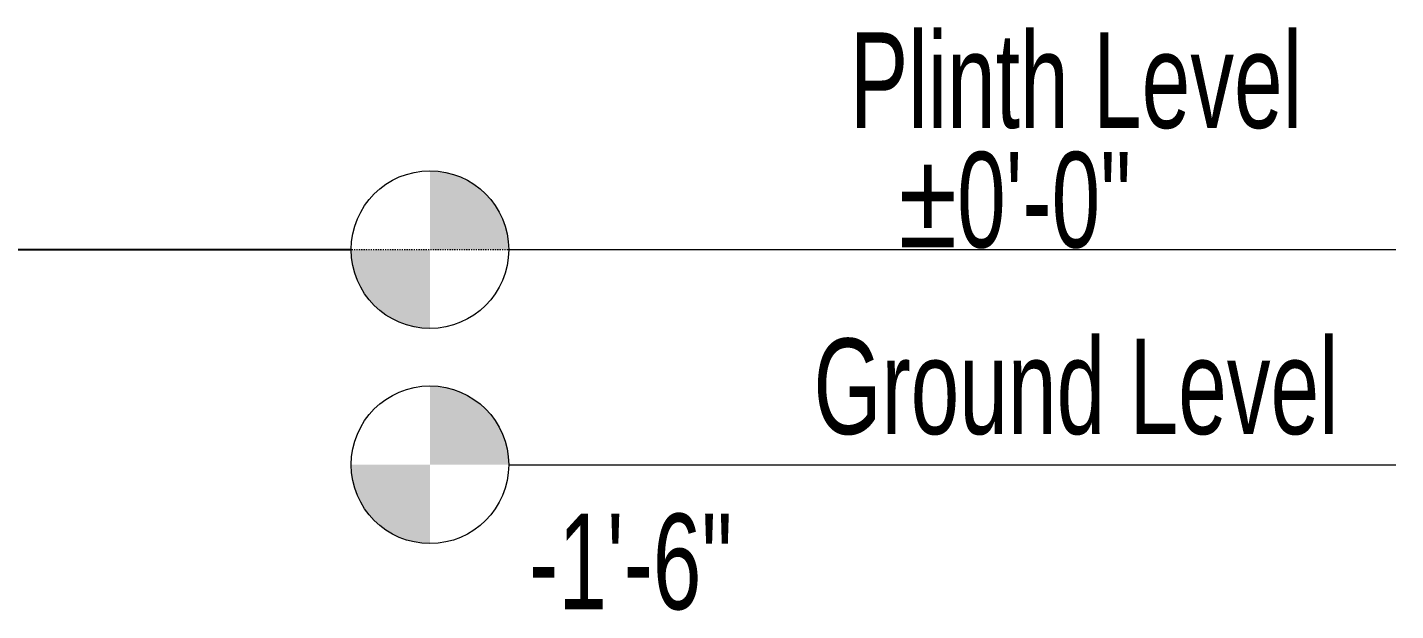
# Model space of a CAD drawing. Header units: inches. Extents: x -10117506 to -5032697, y -6529230 to -3254494.
# Drawn here: x -5044187.7 to -5044073.1, y -3258787.9 to -3258739.1 of the extents above; entities that cross this region are included whole.
import ezdxf

# ---------------------------------------------------------------- set-up
doc = ezdxf.new("R2010")
doc.units = ezdxf.units.IN
doc.header["$LTSCALE"] = 2
doc.header["$MEASUREMENT"] = 0
doc.linetypes.add('CENTER', pattern=[2, 1.25, -0.25, 0.25, -0.25])
doc.layers.get('0').update_dxf_attribs({"linetype": 'CONTINUOUS'})
doc.layers.add('Annotate-Bold.w', color=187, linetype='CONTINUOUS', lineweight=18)
doc.styles.add('Arial', font='arial.ttf', dxfattribs={"width": 0.8, "height": 12})

msp = doc.modelspace()

# ---------------------------------------------------------------- hatches: boundary and pattern name
at = {"layer": 'Annotate-Bold.w', "ltscale": 0.005}
h = msp.add_hatch(color=256, dxfattribs=at)
h.dxf.hatch_style = 1
h.paths.add_polyline_path([(-5044154.02, -3258751.07), (-5044154.02, -3258757.67), (-5044147.43, -3258757.67, 0.414214)])
h.paths.add_polyline_path([(-5044154.02, -3258764.27), (-5044154.02, -3258757.67), (-5044160.62, -3258757.67, 0.414214)])
h = msp.add_hatch(color=256, dxfattribs=at)
h.dxf.hatch_style = 1
h.paths.add_polyline_path([(-5044154.02, -3258769.07), (-5044154.02, -3258775.67), (-5044147.43, -3258775.67, 0.414214)])
h.paths.add_polyline_path([(-5044154.02, -3258782.27), (-5044154.02, -3258775.67), (-5044160.62, -3258775.67, 0.414214)])

# ---------------------------------------------------------------- linework, layer by layer
at = {"ltscale": 0.5}
for p, q in [((-5044280.16, -3258757.67), (-5044163.81, -3258757.67)), ((-5044190.62, -3258757.67), (-5044160.62, -3258757.67))]:
    msp.add_line(p, q, dxfattribs=at)
at = {"layer": 'Annotate-Bold.w', "linetype": 'CENTER', "ltscale": 0.01}
msp.add_line((-5044509.38, -3258757.67), (-5044120.62, -3258757.67), dxfattribs=at)
at = {"layer": 'Annotate-Bold.w'}
for p, q in [((-5044147.43, -3258757.67), (-5044073.11, -3258757.67)), ((-5044147.43, -3258775.67), (-5044073.11, -3258775.67))]:
    msp.add_line(p, q, dxfattribs=at)
at = {"layer": 'Annotate-Bold.w', "ltscale": 0.005}
for centre in [(-5044154.02, -3258757.67), (-5044154.02, -3258775.67)]:
    msp.add_circle(centre, 6.6, dxfattribs=at)

# ---------------------------------------------------------------- texts
at = {"layer": 'Annotate-Bold.w', "ltscale": 0.005, "char_height": 7.9962, "style": 'Arial'}
for s, insert, width, attachment_point in [('\\A1;{\\fArial Narrow|b0|i0|c0|p34;Plinth Level}', (-5044099.89, -3258739.49), 82.6277, 2), ('\\A1;\\pt55.97313;{\\fArial Narrow|b0|i0|c0|p34;±0\'-0"}', (-5044105.01, -3258757.6), 73.8752, 8), ('\\A1;{\\fArial Narrow|b0|i0|c0|p34;Ground Level}', (-5044099.89, -3258765.11), 82.6277, 2), ('\\A1;\\pt55.97313;{\\fArial Narrow|b0|i0|c0|p34;-1\'-6"}', (-5044137.19, -3258787.88), 73.8752, 8)]:
    msp.add_mtext(s, dxfattribs=dict(at, insert=insert, width=width, attachment_point=attachment_point))

doc.saveas('drawing.dxf')
